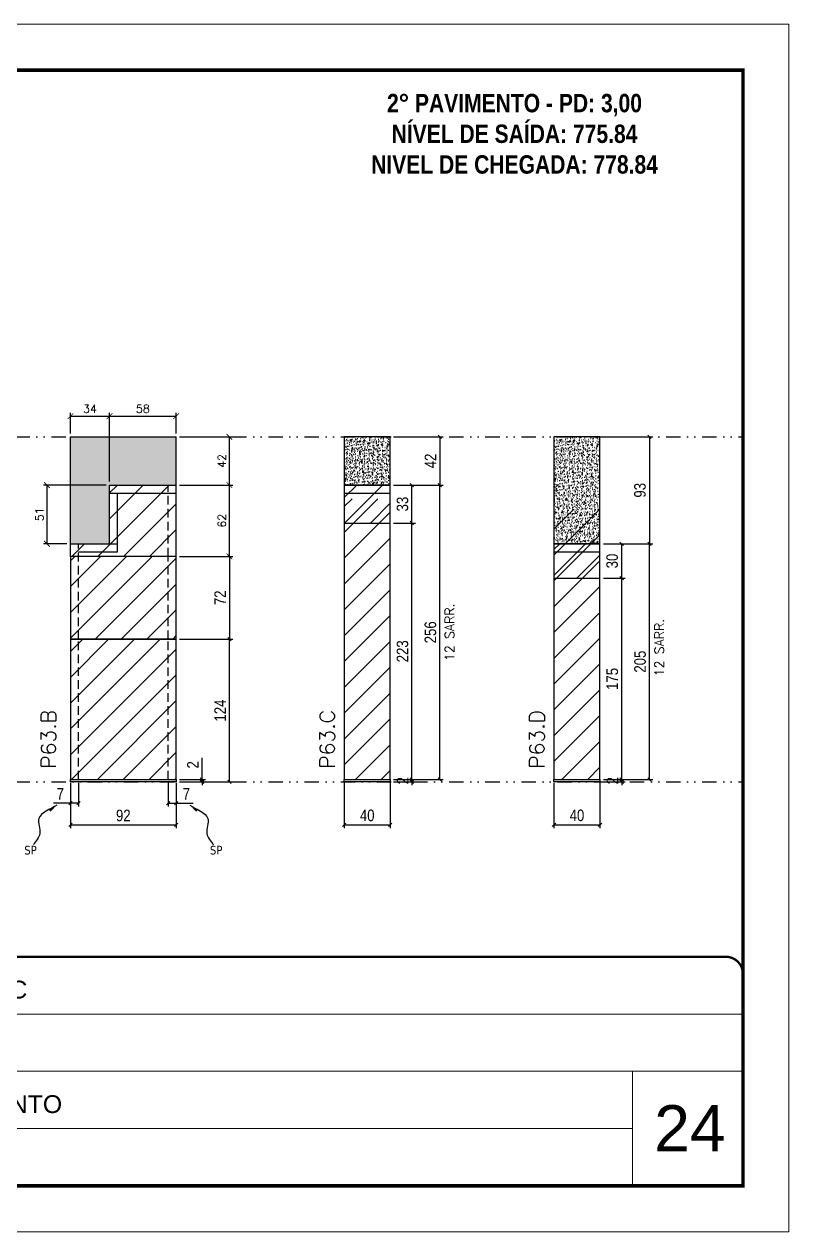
# Model space of a CAD drawing. Extents: x 2949 to 9203, y -16089 to 12527.
# Drawn here: x 8537 to 9203, y 5734 to 6784 of the extents above; entities that cross this region are included whole.
import ezdxf

# ---------------------------------------------------------------- set-up
doc = ezdxf.new("R2010")
doc.units = 0
for name, pattern in [('CONTINUO', [0]), ('DASHED', [0.75, 0.5, -0.25]), ('DIVIDE2', [0.625, 0.25, -0.125, 0, -0.125, 0, -0.125]), ('HIDDEN', [0.375, 0.25, -0.125])]:
    doc.linetypes.add(name, pattern=pattern)
for name, color, linetype, lineweight in [('CARIMBO', 255, 'Continuous', 9), ('Folhas', 255, 'Continuous', 9), ('Hachura', 251, 'Continuous', 9), ('SARRAFO DE PRESSAO', 251, 'DASHED', 9), ('Texto Seção', 7, 'Continuous', 15)]:
    doc.layers.add(name, color=color, linetype=linetype, lineweight=lineweight)
for name, color, linetype in [('COTA', 241, 'Continuous'), ('NOMENCLATURA', 7, 'Continuous'), ('Nível', 160, 'Continuous'), ('Painéis', 200, 'Continuous'), ('SARR_2.2x7', 40, 'Continuous'), ('Sarrafo de Pressão', 42, 'HIDDEN'), ('texto', 7, 'Continuous')]:
    doc.layers.add(name, color=color, linetype=linetype)
doc.styles.add('ARIAL', font='arial.ttf')
doc.styles.add('COTA TECNICA', font='techl___.ttf', dxfattribs={"height": 10})
doc.styles.add('COTA TECNICA-50', font='techl___.ttf', dxfattribs={"height": 10})
doc.styles.add('REGUA-120', font='ROMANS.shx', dxfattribs={"height": 15})
doc.styles.add('ROMANC', font='techb___.ttf', dxfattribs={"height": 2.5})
doc.styles.add('ROMANS', font='romans.shx')
doc.styles.get("Standard").update_dxf_attribs({"font": 'arial.ttf'})
doc.dimstyles.new('COTA PAINEL-50', dxfattribs={"dimtxt": 10, "dimasz": 3, "dimexe": 3, "dimexo": 3, "dimgap": 3, "dimtad": 1, "dimdec": 1, "dimzin": 12, "dimdsep": 46, "dimtxsty": 'COTA TECNICA-50', "dimblk1": 'OBLIQUE', "dimblk2": 'OBLIQUE', "dimsah": 1, "dimcen": 0.9, "dimclrd": 4, "dimclre": 4, "dimclrt": 240, "dimadec": 1, "dimazin": 3, "dimtfac": 1, "dimtdec": 1, "dimtmove": 0, "dimatfit": 3, "dimfxl": 1, "dimtolj": 1, "dimtzin": 12, "dimarcsym": 0})
doc.dimstyles.new('Cota Paínel', dxfattribs={"dimtxt": 7, "dimasz": 5, "dimexe": 3, "dimexo": 3, "dimgap": 3, "dimtad": 1, "dimdec": 1, "dimzin": 12, "dimdsep": 46, "dimtxsty": 'ROMANS', "dimblk": 'ARCHTICK', "dimcen": 0, "dimclrd": 4, "dimclre": 4, "dimclrt": 1, "dimadec": 1, "dimazin": 3, "dimtfac": 1, "dimtdec": 1, "dimtmove": 0, "dimatfit": 3, "dimldrblk": 'OBLIQUE', "dimfxl": 1, "dimtolj": 1, "dimtzin": 12, "dimarcsym": 0})
doc.dimstyles.new('PAINEL', dxfattribs={"dimtxt": 10, "dimasz": 3, "dimexe": 3, "dimexo": 3, "dimgap": 3, "dimtad": 1, "dimdec": 1, "dimzin": 12, "dimdsep": 46, "dimtxsty": 'COTA TECNICA', "dimblk1": 'OBLIQUE', "dimblk2": 'OBLIQUE', "dimsah": 1, "dimcen": 0.9, "dimclrd": 4, "dimclre": 4, "dimclrt": 240, "dimadec": 1, "dimazin": 3, "dimtfac": 1, "dimtdec": 1, "dimtmove": 0, "dimatfit": 3, "dimfxl": 1, "dimtolj": 1, "dimtzin": 12, "dimarcsym": 0})
doc.dimstyles.get("Standard").update_dxf_attribs({"dimtxt": 0.18, "dimasz": 0.18, "dimexe": 0.18, "dimexo": 0.0625, "dimgap": 0.09, "dimtad": 0, "dimtih": 1, "dimtoh": 1, "dimdec": 4, "dimzin": 0, "dimdsep": 46, "dimtxsty": 'Standard', "dimcen": 0.09, "dimadec": 0, "dimazin": 0, "dimtfac": 1, "dimtdec": 4, "dimtofl": 0, "dimtmove": 0, "dimatfit": 3, "dimfxl": 1, "dimtolj": 1, "dimtzin": 0, "dimarcsym": 0})
pattern_1 = [(45, (-126071.967, -22713.47), (-11.2253202, 11.2253202), [])]

# ---------------------------------------------------------------- blocks, each defined once
blk = doc.blocks.new('9999999999')
at = {"color": 30, "linetype": 'CONTINUO'}
for p, q in [((98564.6, 34379.6), (99584, 34379.6)), ((98564.6, 34329.8), (99488, 34329.8)), ((99584, 34329.8), (99488, 34329.8)), ((99488, 34329.8), (99488, 34230.2)), ((98564.6, 34280), (99488, 34280))]:
    blk.add_line(p, q, dxfattribs=at)
at = {"color": 30, "linetype": 'CONTINUO', "const_width": 2}
blk.add_lwpolyline([(99584, 34230.2), (99584, 34414.4, 0.414214), (99569, 34429.4), (98229, 34429.4, 0.414214), (98214, 34414.4), (98214, 34245.2, 0.414214), (98229, 34230.2), (99584, 34230.2)], format="xyb", dxfattribs=at)
at = {"layer": 'Folhas'}
blk.add_lwpolyline([(98139, 34190.2), (99624, 34190.2), (99624, 35240.2), (98139, 35240.2)], close=True, dxfattribs=at)
at = {"layer": 'Folhas', "color": 30, "const_width": 3}
blk.add_lwpolyline([(98214, 34230.2), (99584, 34230.2), (99584, 35200.2), (98214, 35200.2)], close=True, dxfattribs=at)
at = {"color": 7, "linetype": 'Continuous', "ltscale": 5, "style": 'ARIAL'}
for s, height, p in [('ROCONTEC', 15.48, (98837.7, 34393.1)), ('2° PAVIMENTO', 15.483, (98837.7, 34293.5))]:
    blk.add_text(s, height=height, dxfattribs=at).set_placement(p)
blk = doc.blocks.new('_Oblique')
at = {"color": 0, "linetype": 'ByBlock', "lineweight": -2}
blk.add_line((-0.5, -0.5), (0.5, 0.5), dxfattribs=at)
blk = doc.blocks.new('*D757')
at = {"layer": 'COTA', "color": 4, "lineweight": -2, "transparency": 16777216}
for p, q in [((8577.5, 6124.1), (8577.5, 6084.7)), ((8669.5, 6124.1), (8669.5, 6084.7)), ((8577.5, 6087.7), (8669.5, 6087.7))]:
    blk.add_line(p, q, dxfattribs=at)
at = {"layer": 'Defpoints', "color": 0, "transparency": 16777216}
for p in [(8577.5, 6127.1), (8669.5, 6127.1), (8669.5, 6087.7)]:
    blk.add_point(p, dxfattribs=at)
at = {"layer": 'COTA', "color": 4, "lineweight": -2, "transparency": 16777216, "xscale": 3, "yscale": 3, "zscale": 3, "rotation": 180}
blk.add_blockref('_Oblique', (8577.5, 6087.7), dxfattribs=at)
at = {"layer": 'COTA', "color": 4, "lineweight": -2, "transparency": 16777216, "xscale": 3, "yscale": 3, "zscale": 3}
blk.add_blockref('_Oblique', (8669.5, 6087.7), dxfattribs=at)
at = {"layer": 'COTA', "color": 240, "transparency": 16777216, "insert": (8623.5, 6095.8), "char_height": 10, "attachment_point": 5, "style": 'COTA TECNICA'}
blk.add_mtext('\\A1;92', dxfattribs=at)
blk = doc.blocks.new('*D758')
at = {"layer": 'COTA', "color": 4, "lineweight": -2, "transparency": 16777216}
for p, q in [((8577.5, 6122.1), (8577.5, 6103.6)), ((8584.5, 6124.1), (8584.5, 6103.6)), ((8577.5, 6106.6), (8562.8, 6106.6)), ((8584.5, 6106.6), (8577.5, 6106.6))]:
    blk.add_line(p, q, dxfattribs=at)
at = {"layer": 'Defpoints', "color": 0, "transparency": 16777216}
for p in [(8577.5, 6125.1), (8584.5, 6127.1), (8577.5, 6106.6)]:
    blk.add_point(p, dxfattribs=at)
at = {"layer": 'COTA', "color": 4, "lineweight": -2, "transparency": 16777216, "xscale": 3, "yscale": 3, "zscale": 3, "rotation": 180}
blk.add_blockref('_Oblique', (8577.5, 6106.6), dxfattribs=at)
at = {"layer": 'COTA', "color": 4, "lineweight": -2, "transparency": 16777216, "xscale": 3, "yscale": 3, "zscale": 3}
blk.add_blockref('_Oblique', (8584.5, 6106.6), dxfattribs=at)
at = {"layer": 'COTA', "color": 240, "transparency": 16777216, "insert": (8568.7, 6114.7), "char_height": 10, "attachment_point": 5, "style": 'COTA TECNICA-50'}
blk.add_mtext('\\A1;7', dxfattribs=at)
blk = doc.blocks.new('*D759')
at = {"layer": 'COTA', "color": 4, "lineweight": -2, "transparency": 16777216}
for p, q in [((8662.5, 6124.1), (8662.5, 6103.6)), ((8669.5, 6122.1), (8669.5, 6103.6)), ((8662.5, 6106.6), (8669.5, 6106.6)), ((8669.5, 6106.6), (8684.3, 6106.6))]:
    blk.add_line(p, q, dxfattribs=at)
at = {"layer": 'Defpoints', "color": 0, "transparency": 16777216}
for p in [(8662.5, 6127.1), (8669.5, 6125.1), (8669.5, 6106.6)]:
    blk.add_point(p, dxfattribs=at)
at = {"layer": 'COTA', "color": 4, "lineweight": -2, "transparency": 16777216, "xscale": 3, "yscale": 3, "zscale": 3, "rotation": 180}
blk.add_blockref('_Oblique', (8662.5, 6106.6), dxfattribs=at)
at = {"layer": 'COTA', "color": 4, "lineweight": -2, "transparency": 16777216, "xscale": 3, "yscale": 3, "zscale": 3}
blk.add_blockref('_Oblique', (8669.5, 6106.6), dxfattribs=at)
at = {"layer": 'COTA', "color": 240, "transparency": 16777216, "insert": (8678.4, 6114.7), "char_height": 10, "attachment_point": 5, "style": 'COTA TECNICA-50'}
blk.add_mtext('\\A1;7', dxfattribs=at)
blk = doc.blocks.new('*D760')
at = {"layer": 'COTA', "color": 4, "lineweight": -2, "transparency": 16777216}
for p, q in [((8672.5, 6249.1), (8718.8, 6249.1)), ((8715.8, 6125.1), (8715.8, 6249.1)), ((8672.5, 6125.1), (8718.8, 6125.1))]:
    blk.add_line(p, q, dxfattribs=at)
at = {"layer": 'Defpoints', "color": 0, "transparency": 16777216}
for p in [(8669.5, 6249.1), (8715.8, 6249.1), (8669.5, 6125.1)]:
    blk.add_point(p, dxfattribs=at)
at = {"layer": 'COTA', "color": 4, "lineweight": -2, "transparency": 16777216, "xscale": 3, "yscale": 3, "zscale": 3}
for p, rotation in [((8715.8, 6249.1), 90), ((8715.8, 6125.1), 270)]:
    blk.add_blockref('_Oblique', p, dxfattribs=dict(at, rotation=rotation))
at = {"layer": 'COTA', "color": 240, "transparency": 16777216, "insert": (8707.7, 6187.1), "char_height": 10, "attachment_point": 5, "rotation": 90, "style": 'COTA TECNICA-50'}
blk.add_mtext('\\A1;124', dxfattribs=at)
blk = doc.blocks.new('*D761')
at = {"layer": 'COTA', "color": 4, "lineweight": -2, "transparency": 16777216}
for p, q in [((8692, 6127.1), (8692, 6145.9)), ((8672.5, 6127.1), (8695, 6127.1)), ((8672.5, 6125.1), (8695, 6125.1)), ((8692, 6125.1), (8692, 6127.1)), ((8692, 6125.1), (8692, 6122.1))]:
    blk.add_line(p, q, dxfattribs=at)
at = {"layer": 'Defpoints', "color": 0, "transparency": 16777216}
for p in [(8669.5, 6127.1), (8669.5, 6125.1), (8692, 6125.1)]:
    blk.add_point(p, dxfattribs=at)
at = {"layer": 'COTA', "color": 4, "lineweight": -2, "transparency": 16777216, "xscale": 3, "yscale": 3, "zscale": 3}
for p, rotation in [((8692, 6127.1), 270), ((8692, 6125.1), 90)]:
    blk.add_blockref('_Oblique', p, dxfattribs=dict(at, rotation=rotation))
at = {"layer": 'COTA', "color": 240, "transparency": 16777216, "insert": (8684, 6139.9), "char_height": 10, "attachment_point": 5, "rotation": 90, "style": 'COTA TECNICA-50'}
blk.add_mtext('\\A1;2', dxfattribs=at)
blk = doc.blocks.new('*D762')
at = {"layer": 'COTA', "color": 4, "linetype": 'ByBlock', "lineweight": -2, "transparency": 16777216}
for p, q in [((8672.5, 6321.1), (8718.8, 6321.1)), ((8715.8, 6321.1), (8715.8, 6249.1)), ((8672.5, 6249.1), (8718.8, 6249.1))]:
    blk.add_line(p, q, dxfattribs=at)
at = {"layer": 'Defpoints', "color": 0, "linetype": 'ByBlock', "transparency": 16777216}
for p in [(8669.5, 6321.1), (8669.5, 6249.1), (8715.8, 6249.1)]:
    blk.add_point(p, dxfattribs=at)
at = {"layer": 'COTA', "color": 4, "linetype": 'ByBlock', "lineweight": -2, "transparency": 16777216, "xscale": 3, "yscale": 3, "zscale": 3}
for p, rotation in [((8715.8, 6321.1), 90), ((8715.8, 6249.1), 270)]:
    blk.add_blockref('_Oblique', p, dxfattribs=dict(at, rotation=rotation))
at = {"layer": 'COTA', "color": 240, "linetype": 'ByBlock', "transparency": 16777216, "insert": (8707.7, 6285.1), "char_height": 10, "attachment_point": 5, "rotation": 90, "style": 'COTA TECNICA'}
blk.add_mtext('\\A1;72', dxfattribs=at)
blk = doc.blocks.new('*D763')
at = {"layer": 'COTA', "color": 4, "lineweight": -2, "transparency": 16777216}
for p, q in [((8815.7, 6124.1), (8815.7, 6084.8)), ((8855.7, 6124.1), (8855.7, 6084.8)), ((8815.7, 6087.8), (8855.7, 6087.8))]:
    blk.add_line(p, q, dxfattribs=at)
at = {"layer": 'Defpoints', "color": 0, "transparency": 16777216}
for p in [(8815.7, 6127.1), (8855.7, 6127.1), (8855.7, 6087.8)]:
    blk.add_point(p, dxfattribs=at)
at = {"layer": 'COTA', "color": 4, "lineweight": -2, "transparency": 16777216, "xscale": 3, "yscale": 3, "zscale": 3, "rotation": 180}
blk.add_blockref('_Oblique', (8815.7, 6087.8), dxfattribs=at)
at = {"layer": 'COTA', "color": 4, "lineweight": -2, "transparency": 16777216, "xscale": 3, "yscale": 3, "zscale": 3}
blk.add_blockref('_Oblique', (8855.7, 6087.8), dxfattribs=at)
at = {"layer": 'COTA', "color": 240, "transparency": 16777216, "insert": (8835.7, 6095.9), "char_height": 10, "attachment_point": 5, "style": 'COTA TECNICA'}
blk.add_mtext('\\A1;40', dxfattribs=at)
blk = doc.blocks.new('*D764')
at = {"layer": 'COTA', "color": 4, "lineweight": -2, "transparency": 16777216}
for p, q in [((8858.7, 6127.1), (8877.6, 6127.1)), ((8858.7, 6125.1), (8877.6, 6125.1)), ((8874.6, 6127.1), (8874.6, 6130.1)), ((8874.6, 6125.1), (8874.6, 6127.1)), ((8874.6, 6125.1), (8874.6, 6122.1))]:
    blk.add_line(p, q, dxfattribs=at)
at = {"layer": 'Defpoints', "color": 0, "transparency": 16777216}
for p in [(8855.7, 6127.1), (8855.7, 6125.1), (8874.6, 6127.1)]:
    blk.add_point(p, dxfattribs=at)
at = {"layer": 'COTA', "color": 4, "lineweight": -2, "transparency": 16777216, "xscale": 3, "yscale": 3, "zscale": 3}
for p, rotation in [((8874.6, 6127.1), 270), ((8874.6, 6125.1), 90)]:
    blk.add_blockref('_Oblique', p, dxfattribs=dict(at, rotation=rotation))
at = {"layer": 'COTA', "color": 240, "transparency": 16777216, "insert": (8866.6, 6126.1), "char_height": 10, "attachment_point": 5, "rotation": 90, "style": 'COTA TECNICA-50'}
blk.add_mtext('\\A1;2', dxfattribs=at)
blk = doc.blocks.new('*D772')
at = {"layer": 'COTA', "color": 4, "linetype": 'ByBlock', "lineweight": -2, "transparency": 16777216}
for p, q in [((8858.7, 6425.1), (8901.8, 6425.1)), ((8898.8, 6425.1), (8898.8, 6383.1)), ((8858.7, 6383.1), (8901.8, 6383.1))]:
    blk.add_line(p, q, dxfattribs=at)
at = {"layer": 'Defpoints', "color": 0, "linetype": 'ByBlock', "transparency": 16777216}
for p in [(8855.7, 6425.1), (8855.7, 6383.1), (8898.8, 6383.1)]:
    blk.add_point(p, dxfattribs=at)
at = {"layer": 'COTA', "color": 4, "linetype": 'ByBlock', "lineweight": -2, "transparency": 16777216, "xscale": 3, "yscale": 3, "zscale": 3}
for p, rotation in [((8898.8, 6425.1), 90), ((8898.8, 6383.1), 270)]:
    blk.add_blockref('_Oblique', p, dxfattribs=dict(at, rotation=rotation))
at = {"layer": 'COTA', "color": 240, "linetype": 'ByBlock', "transparency": 16777216, "insert": (8890.7, 6404.1), "char_height": 10, "attachment_point": 5, "rotation": 90, "style": 'COTA TECNICA'}
blk.add_mtext('\\A1;42', dxfattribs=at)
blk = doc.blocks.new('*D773')
at = {"layer": 'COTA', "color": 4, "linetype": 'ByBlock', "lineweight": -2, "transparency": 16777216}
for p, q in [((8858.7, 6383.1), (8901.8, 6383.1)), ((8898.8, 6127.1), (8898.8, 6383.1)), ((8858.7, 6127.1), (8901.8, 6127.1))]:
    blk.add_line(p, q, dxfattribs=at)
at = {"layer": 'Defpoints', "color": 0, "linetype": 'ByBlock', "transparency": 16777216}
for p in [(8855.7, 6383.1), (8898.8, 6383.1), (8855.7, 6127.1)]:
    blk.add_point(p, dxfattribs=at)
at = {"layer": 'COTA', "color": 4, "linetype": 'ByBlock', "lineweight": -2, "transparency": 16777216, "xscale": 3, "yscale": 3, "zscale": 3}
for p, rotation in [((8898.8, 6383.1), 90), ((8898.8, 6127.1), 270)]:
    blk.add_blockref('_Oblique', p, dxfattribs=dict(at, rotation=rotation))
at = {"layer": 'COTA', "color": 240, "linetype": 'ByBlock', "transparency": 16777216, "insert": (8890.7, 6255.1), "char_height": 10, "attachment_point": 5, "rotation": 90, "style": 'COTA TECNICA'}
blk.add_mtext('\\A1;256', dxfattribs=at)
blk = doc.blocks.new('*D774')
at = {"layer": 'COTA', "color": 4, "linetype": 'ByBlock', "lineweight": -2, "transparency": 16777216}
for p, q in [((8858.7, 6350.1), (8877.6, 6350.1)), ((8874.6, 6127.1), (8874.6, 6350.1)), ((8858.7, 6127.1), (8877.6, 6127.1))]:
    blk.add_line(p, q, dxfattribs=at)
at = {"layer": 'Defpoints', "color": 0, "linetype": 'ByBlock', "transparency": 16777216}
for p in [(8855.7, 6350.1), (8874.6, 6350.1), (8855.7, 6127.1)]:
    blk.add_point(p, dxfattribs=at)
at = {"layer": 'COTA', "color": 4, "linetype": 'ByBlock', "lineweight": -2, "transparency": 16777216, "xscale": 3, "yscale": 3, "zscale": 3}
for p, rotation in [((8874.6, 6350.1), 90), ((8874.6, 6127.1), 270)]:
    blk.add_blockref('_Oblique', p, dxfattribs=dict(at, rotation=rotation))
at = {"layer": 'COTA', "color": 240, "linetype": 'ByBlock', "transparency": 16777216, "insert": (8866.4, 6238.6), "char_height": 10, "attachment_point": 5, "rotation": 90, "style": 'COTA TECNICA'}
blk.add_mtext('\\A1;223', dxfattribs=at)
blk = doc.blocks.new('*D775')
at = {"layer": 'COTA', "color": 4, "linetype": 'ByBlock', "lineweight": -2, "transparency": 16777216}
for p, q in [((8858.7, 6383.1), (8877.6, 6383.1)), ((8874.6, 6350.1), (8874.6, 6383.1)), ((8858.7, 6350.1), (8877.6, 6350.1))]:
    blk.add_line(p, q, dxfattribs=at)
at = {"layer": 'Defpoints', "color": 0, "linetype": 'ByBlock', "transparency": 16777216}
for p in [(8855.7, 6383.1), (8874.6, 6383.1), (8855.7, 6350.1)]:
    blk.add_point(p, dxfattribs=at)
at = {"layer": 'COTA', "color": 4, "linetype": 'ByBlock', "lineweight": -2, "transparency": 16777216, "xscale": 3, "yscale": 3, "zscale": 3}
for p, rotation in [((8874.6, 6383.1), 90), ((8874.6, 6350.1), 270)]:
    blk.add_blockref('_Oblique', p, dxfattribs=dict(at, rotation=rotation))
at = {"layer": 'COTA', "color": 240, "linetype": 'ByBlock', "transparency": 16777216, "insert": (8866.4, 6366.6), "char_height": 10, "attachment_point": 5, "rotation": 90, "style": 'COTA TECNICA'}
blk.add_mtext('\\A1;33', dxfattribs=at)
blk = doc.blocks.new('*D765')
at = {"layer": 'COTA', "color": 4, "lineweight": -2, "transparency": 16777216}
for p, q in [((8998.2, 6124.1), (8998.2, 6084.8)), ((9038.2, 6124.1), (9038.2, 6084.8)), ((8998.2, 6087.8), (9038.2, 6087.8))]:
    blk.add_line(p, q, dxfattribs=at)
at = {"layer": 'Defpoints', "color": 0, "transparency": 16777216}
for p in [(8998.2, 6127.1), (9038.2, 6127.1), (9038.2, 6087.8)]:
    blk.add_point(p, dxfattribs=at)
at = {"layer": 'COTA', "color": 4, "lineweight": -2, "transparency": 16777216, "xscale": 3, "yscale": 3, "zscale": 3, "rotation": 180}
blk.add_blockref('_Oblique', (8998.2, 6087.8), dxfattribs=at)
at = {"layer": 'COTA', "color": 4, "lineweight": -2, "transparency": 16777216, "xscale": 3, "yscale": 3, "zscale": 3}
blk.add_blockref('_Oblique', (9038.2, 6087.8), dxfattribs=at)
at = {"layer": 'COTA', "color": 240, "transparency": 16777216, "insert": (9018.2, 6095.9), "char_height": 10, "attachment_point": 5, "style": 'COTA TECNICA'}
blk.add_mtext('\\A1;40', dxfattribs=at)
blk = doc.blocks.new('*D766')
at = {"layer": 'COTA', "color": 4, "lineweight": -2, "transparency": 16777216}
for p, q in [((9041.2, 6127.1), (9060.1, 6127.1)), ((9041.2, 6125.1), (9060.1, 6125.1)), ((9057.1, 6127.1), (9057.1, 6130.1)), ((9057.1, 6125.1), (9057.1, 6127.1)), ((9057.1, 6125.1), (9057.1, 6122.1))]:
    blk.add_line(p, q, dxfattribs=at)
at = {"layer": 'Defpoints', "color": 0, "transparency": 16777216}
for p in [(9038.2, 6127.1), (9038.2, 6125.1), (9057.1, 6127.1)]:
    blk.add_point(p, dxfattribs=at)
at = {"layer": 'COTA', "color": 4, "lineweight": -2, "transparency": 16777216, "xscale": 3, "yscale": 3, "zscale": 3}
for p, rotation in [((9057.1, 6127.1), 270), ((9057.1, 6125.1), 90)]:
    blk.add_blockref('_Oblique', p, dxfattribs=dict(at, rotation=rotation))
at = {"layer": 'COTA', "color": 240, "transparency": 16777216, "insert": (9049.1, 6126.1), "char_height": 10, "attachment_point": 5, "rotation": 90, "style": 'COTA TECNICA-50'}
blk.add_mtext('\\A1;2', dxfattribs=at)
blk = doc.blocks.new('*D776')
at = {"layer": 'COTA', "color": 4, "linetype": 'ByBlock', "lineweight": -2, "transparency": 16777216}
for p, q in [((9041.2, 6425.1), (9084.2, 6425.1)), ((9081.2, 6425.1), (9081.2, 6332.1)), ((9041.2, 6332.1), (9084.2, 6332.1))]:
    blk.add_line(p, q, dxfattribs=at)
at = {"layer": 'Defpoints', "color": 0, "linetype": 'ByBlock', "transparency": 16777216}
for p in [(9038.2, 6425.1), (9038.2, 6332.1), (9081.2, 6332.1)]:
    blk.add_point(p, dxfattribs=at)
at = {"layer": 'COTA', "color": 4, "linetype": 'ByBlock', "lineweight": -2, "transparency": 16777216, "xscale": 3, "yscale": 3, "zscale": 3}
for p, rotation in [((9081.2, 6425.1), 90), ((9081.2, 6332.1), 270)]:
    blk.add_blockref('_Oblique', p, dxfattribs=dict(at, rotation=rotation))
at = {"layer": 'COTA', "color": 240, "linetype": 'ByBlock', "transparency": 16777216, "insert": (9073, 6378.6), "char_height": 10, "attachment_point": 5, "rotation": 90, "style": 'COTA TECNICA'}
blk.add_mtext('\\A1;93', dxfattribs=at)
blk = doc.blocks.new('*D777')
at = {"layer": 'COTA', "color": 4, "linetype": 'ByBlock', "lineweight": -2, "transparency": 16777216}
for p, q in [((9041.2, 6332.1), (9084.2, 6332.1)), ((9081.2, 6127.1), (9081.2, 6332.1)), ((9041.2, 6127.1), (9084.2, 6127.1))]:
    blk.add_line(p, q, dxfattribs=at)
at = {"layer": 'Defpoints', "color": 0, "linetype": 'ByBlock', "transparency": 16777216}
for p in [(9038.2, 6332.1), (9081.2, 6332.1), (9038.2, 6127.1)]:
    blk.add_point(p, dxfattribs=at)
at = {"layer": 'COTA', "color": 4, "linetype": 'ByBlock', "lineweight": -2, "transparency": 16777216, "xscale": 3, "yscale": 3, "zscale": 3}
for p, rotation in [((9081.2, 6332.1), 90), ((9081.2, 6127.1), 270)]:
    blk.add_blockref('_Oblique', p, dxfattribs=dict(at, rotation=rotation))
at = {"layer": 'COTA', "color": 240, "linetype": 'ByBlock', "transparency": 16777216, "insert": (9073.1, 6229.6), "char_height": 10, "attachment_point": 5, "rotation": 90, "style": 'COTA TECNICA'}
blk.add_mtext('\\A1;205', dxfattribs=at)
blk = doc.blocks.new('*D778')
at = {"layer": 'COTA', "color": 4, "linetype": 'ByBlock', "lineweight": -2, "transparency": 16777216}
for p, q in [((9041.2, 6302.1), (9060.1, 6302.1)), ((9057.1, 6127.1), (9057.1, 6302.1)), ((9041.2, 6127.1), (9060.1, 6127.1))]:
    blk.add_line(p, q, dxfattribs=at)
at = {"layer": 'Defpoints', "color": 0, "linetype": 'ByBlock', "transparency": 16777216}
for p in [(9038.2, 6302.1), (9057.1, 6302.1), (9038.2, 6127.1)]:
    blk.add_point(p, dxfattribs=at)
at = {"layer": 'COTA', "color": 4, "linetype": 'ByBlock', "lineweight": -2, "transparency": 16777216, "xscale": 3, "yscale": 3, "zscale": 3}
for p, rotation in [((9057.1, 6302.1), 90), ((9057.1, 6127.1), 270)]:
    blk.add_blockref('_Oblique', p, dxfattribs=dict(at, rotation=rotation))
at = {"layer": 'COTA', "color": 240, "linetype": 'ByBlock', "transparency": 16777216, "insert": (9048.9, 6214.6), "char_height": 10, "attachment_point": 5, "rotation": 90, "style": 'COTA TECNICA'}
blk.add_mtext('\\A1;175', dxfattribs=at)
blk = doc.blocks.new('*D779')
at = {"layer": 'COTA', "color": 4, "linetype": 'ByBlock', "lineweight": -2, "transparency": 16777216}
for p, q in [((9041.2, 6332.1), (9060.1, 6332.1)), ((9057.1, 6302.1), (9057.1, 6332.1)), ((9041.2, 6302.1), (9060.1, 6302.1))]:
    blk.add_line(p, q, dxfattribs=at)
at = {"layer": 'Defpoints', "color": 0, "linetype": 'ByBlock', "transparency": 16777216}
for p in [(9038.2, 6332.1), (9057.1, 6332.1), (9038.2, 6302.1)]:
    blk.add_point(p, dxfattribs=at)
at = {"layer": 'COTA', "color": 4, "linetype": 'ByBlock', "lineweight": -2, "transparency": 16777216, "xscale": 3, "yscale": 3, "zscale": 3}
for p, rotation in [((9057.1, 6332.1), 90), ((9057.1, 6302.1), 270)]:
    blk.add_blockref('_Oblique', p, dxfattribs=dict(at, rotation=rotation))
at = {"layer": 'COTA', "color": 240, "linetype": 'ByBlock', "transparency": 16777216, "insert": (9048.8, 6317.1), "char_height": 10, "attachment_point": 5, "rotation": 90, "style": 'COTA TECNICA'}
blk.add_mtext('\\A1;30', dxfattribs=at)
blk = doc.blocks.new('_ArchTick')
at = {"color": 0, "linetype": 'ByBlock', "const_width": 0.15}
blk.add_lwpolyline([(-0.5, -0.5), (0.5, 0.5)], dxfattribs=at)
blk = doc.blocks.new('*D767')
at = {"layer": 'COTA', "color": 4, "lineweight": -2, "transparency": 16777216}
for p, q in [((8672.5, 6383.1), (8718.8, 6383.1)), ((8715.8, 6321.1), (8715.8, 6383.1)), ((8672.5, 6321.1), (8718.8, 6321.1))]:
    blk.add_line(p, q, dxfattribs=at)
at = {"layer": 'Defpoints', "color": 0, "transparency": 16777216}
for p in [(8669.5, 6383.1), (8715.8, 6383.1), (8669.5, 6321.1)]:
    blk.add_point(p, dxfattribs=at)
at = {"layer": 'COTA', "color": 4, "lineweight": -2, "transparency": 16777216, "xscale": 5, "yscale": 5, "zscale": 5}
for p, rotation in [((8715.8, 6383.1), 90), ((8715.8, 6321.1), 270)]:
    blk.add_blockref('_ArchTick', p, dxfattribs=dict(at, rotation=rotation))
at = {"layer": 'COTA', "color": 1, "transparency": 16777216, "insert": (8709.3, 6352.1), "char_height": 7, "attachment_point": 5, "rotation": 90, "style": 'ROMANS'}
blk.add_mtext('\\A1;62', dxfattribs=at)
blk = doc.blocks.new('*D768')
at = {"layer": 'COTA', "color": 4, "lineweight": -2, "transparency": 16777216}
for p, q in [((8577.5, 6428.1), (8577.5, 6446)), ((8577.5, 6443), (8611.5, 6443)), ((8611.5, 6386.1), (8611.5, 6446))]:
    blk.add_line(p, q, dxfattribs=at)
at = {"layer": 'Defpoints', "color": 0, "transparency": 16777216}
for p in [(8611.5, 6443), (8577.5, 6425.1), (8611.5, 6383.1)]:
    blk.add_point(p, dxfattribs=at)
at = {"layer": 'COTA', "color": 4, "lineweight": -2, "transparency": 16777216, "xscale": 5, "yscale": 5, "zscale": 5, "rotation": 180}
blk.add_blockref('_ArchTick', (8577.5, 6443), dxfattribs=at)
at = {"layer": 'COTA', "color": 4, "lineweight": -2, "transparency": 16777216, "xscale": 5, "yscale": 5, "zscale": 5}
blk.add_blockref('_ArchTick', (8611.5, 6443), dxfattribs=at)
at = {"layer": 'COTA', "color": 1, "transparency": 16777216, "insert": (8594.5, 6449.5), "char_height": 7, "attachment_point": 5, "style": 'ROMANS'}
blk.add_mtext('\\A1;34', dxfattribs=at)
blk = doc.blocks.new('*D769')
at = {"layer": 'COTA', "color": 4, "lineweight": -2, "transparency": 16777216}
for p, q in [((8611.5, 6386.1), (8611.5, 6446)), ((8611.5, 6443), (8669.5, 6443)), ((8669.5, 6428.1), (8669.5, 6446))]:
    blk.add_line(p, q, dxfattribs=at)
at = {"layer": 'Defpoints', "color": 0, "transparency": 16777216}
for p in [(8669.5, 6443), (8669.5, 6425.1), (8611.5, 6383.1)]:
    blk.add_point(p, dxfattribs=at)
at = {"layer": 'COTA', "color": 4, "lineweight": -2, "transparency": 16777216, "xscale": 5, "yscale": 5, "zscale": 5, "rotation": 180}
blk.add_blockref('_ArchTick', (8611.5, 6443), dxfattribs=at)
at = {"layer": 'COTA', "color": 4, "lineweight": -2, "transparency": 16777216, "xscale": 5, "yscale": 5, "zscale": 5}
blk.add_blockref('_ArchTick', (8669.5, 6443), dxfattribs=at)
at = {"layer": 'COTA', "color": 1, "transparency": 16777216, "insert": (8640.5, 6449.5), "char_height": 7, "attachment_point": 5, "style": 'ROMANS'}
blk.add_mtext('\\A1;58', dxfattribs=at)
blk = doc.blocks.new('*D780')
at = {"layer": 'COTA', "color": 4, "lineweight": -2, "transparency": 16777216}
for p, q in [((8672.5, 6425.1), (8718.8, 6425.1)), ((8715.8, 6383.1), (8715.8, 6425.1)), ((8672.5, 6383.1), (8718.8, 6383.1))]:
    blk.add_line(p, q, dxfattribs=at)
at = {"layer": 'Defpoints', "color": 0, "transparency": 16777216}
for p in [(8669.5, 6425.1), (8715.8, 6425.1), (8669.5, 6383.1)]:
    blk.add_point(p, dxfattribs=at)
at = {"layer": 'COTA', "color": 4, "lineweight": -2, "transparency": 16777216, "xscale": 5, "yscale": 5, "zscale": 5}
for p, rotation in [((8715.8, 6425.1), 90), ((8715.8, 6383.1), 270)]:
    blk.add_blockref('_ArchTick', p, dxfattribs=dict(at, rotation=rotation))
at = {"layer": 'COTA', "color": 1, "transparency": 16777216, "insert": (8709.3, 6404.1), "char_height": 7, "attachment_point": 5, "rotation": 90, "style": 'ROMANS'}
blk.add_mtext('\\A1;42', dxfattribs=at)
blk = doc.blocks.new('*D787')
at = {"layer": 'COTA', "color": 4, "lineweight": -2, "transparency": 16777216}
for p, q in [((8608.5, 6383.1), (8554.1, 6383.1)), ((8557.1, 6383.1), (8557.1, 6332.1)), ((8574.5, 6332.1), (8554.1, 6332.1))]:
    blk.add_line(p, q, dxfattribs=at)
at = {"layer": 'Defpoints', "color": 0, "transparency": 16777216}
for p in [(8611.5, 6383.1), (8557.1, 6332.1), (8577.5, 6332.1)]:
    blk.add_point(p, dxfattribs=at)
at = {"layer": 'COTA', "color": 4, "lineweight": -2, "transparency": 16777216, "xscale": 5, "yscale": 5, "zscale": 5}
for p, rotation in [((8557.1, 6383.1), 90), ((8557.1, 6332.1), 270)]:
    blk.add_blockref('_ArchTick', p, dxfattribs=dict(at, rotation=rotation))
at = {"layer": 'COTA', "color": 1, "transparency": 16777216, "insert": (8550.6, 6357.6), "char_height": 7, "attachment_point": 5, "rotation": 90, "style": 'ROMANS'}
blk.add_mtext('\\A1;51', dxfattribs=at)

msp = doc.modelspace()

# ---------------------------------------------------------------- hatches: boundary and pattern name
at = {"layer": 'COTA', "linetype": 'ByBlock'}
h = msp.add_hatch(dxfattribs=at)
h.set_pattern_fill('AR-CONC', color=256, scale=0.03)
h.set_pattern_definition([(50, (0, -74), (5.46554, -0.4781726), [0.5715, -6.2865]), (355, (0, -74), (-1.0573026, 5.7317054), [0.4572, -5.0292175]), (100.451445, (0.4555, -74.04), (4.4082374, 5.2535326), [0.4857003, -5.3427073]), (46.1842, (0, -72.476), (8.1323712, -1.26127), [0.85725, -9.42975]), (96.63556, (0.678, -72.581), (7.122124, 7.422784), [0.728551, -8.014068]), (351.18415, (0, -72.476), (7.122124, 7.422784), [0.685799, -7.543792]), (21, (0.762, -72.857), (4.5484317, -3.067956), [0.5715, -6.2865]), (326, (0.762, -72.857), (1.8540609, 5.525639), [0.4572, -5.0292]), (71.451445, (1.141, -73.1127), (6.4024926, 2.457683), [0.4857003, -5.342698]), (37.5, (0, -74), (0.0926581, 2.53665117), [0, -4.96824, 0, -5.1054, 0, -5.04825]), (7.5, (0, -74), (2.0045899, 3.00541724), [0, -2.91084, 0, -4.85394, 0, -1.92405]), (327.5, (-1.6993, -74), (4.06771786, -0.17186232), [0, -1.905, 0, -5.9436, 0, -7.8867]), (317.5, (-2.4613, -74), (4.4438754, 0.7627947), [0, -2.4765, 0, -3.94716, 0, -5.6007])])
h.paths.add_polyline_path([(8611.52, 6383.14), (8669.52, 6383.14), (8669.52, 6425.14), (8577.52, 6425.14), (8577.52, 6332.14), (8611.52, 6332.14)])
h = msp.add_hatch(dxfattribs=at)
h.set_pattern_fill('AR-CONC', color=256, scale=0.03)
h.set_pattern_definition([(50, (-122893.366, -22832.2705), (5.46554007, -0.47817257), [0.5715, -6.2865]), (355, (-122893.366, -22832.2705), (-1.05730264, 5.73170536), [0.4572, -5.02921753]), (100.4514447, (-122892.9104, -22832.3104), (4.40823741, 5.25353256), [0.48570026, -5.34270734]), (46.1842, (-122893.366, -22830.7465), (8.13237123, -1.26126984), [0.85725, -9.42975]), (96.6355576, (-122892.688, -22830.852), (7.122124, 7.42278374), [0.7285507, -8.01406824]), (351.184151, (-122893.366, -22830.7465), (7.122124, 7.42278374), [0.685799, -7.54379196]), (21, (-122892.604, -22831.1275), (4.54843174, -3.06795595), [0.5715, -6.2865]), (326, (-122892.604, -22831.1275), (1.85406085, 5.52563898), [0.4572, -5.0292]), (71.451445, (-122892.225, -22831.383), (6.40249258, 2.45768307), [0.48570026, -5.34269813]), (37.5, (-122893.3658, -22832.2705), (0.092658098, 2.536651166), [0, -4.96824, 0, -5.1054, 0, -5.04825]), (7.5, (-122893.3658, -22832.2705), (2.004589875, 3.005417245), [0, -2.91084, 0, -4.85394, 0, -1.92405]), (327.5, (-122895.065, -22832.2705), (4.067717855, -0.17186232), [0, -1.905, 0, -5.9436, 0, -7.8867]), (317.5, (-122895.827, -22832.2705), (4.44387544, 0.76279473), [0, -2.4765, 0, -3.94716, 0, -5.6007])])
h.paths.add_polyline_path([(8815.74, 6383.14), (8855.74, 6383.14), (8855.74, 6425.14), (8815.74, 6425.14)])
h = msp.add_hatch(dxfattribs=at)
h.set_pattern_fill('AR-CONC', color=256, scale=0.03)
h.set_pattern_definition([(50, (-122710.9514, -22832.2705), (5.46554007, -0.47817257), [0.5715, -6.2865]), (355, (-122710.9514, -22832.2705), (-1.05730264, 5.73170536), [0.4572, -5.02921753]), (100.4514447, (-122710.496, -22832.3104), (4.40823741, 5.25353256), [0.48570026, -5.34270734]), (46.1842, (-122710.9514, -22830.7465), (8.13237123, -1.26126984), [0.85725, -9.42975]), (96.6355576, (-122710.274, -22830.852), (7.122124, 7.42278374), [0.7285507, -8.01406824]), (351.184151, (-122710.951, -22830.7465), (7.122124, 7.42278374), [0.685799, -7.54379196]), (21, (-122710.1894, -22831.1275), (4.54843174, -3.06795595), [0.5715, -6.2865]), (326, (-122710.1894, -22831.1275), (1.85406085, 5.52563898), [0.4572, -5.0292]), (71.451445, (-122709.8103, -22831.383), (6.40249258, 2.45768307), [0.48570026, -5.34269813]), (37.5, (-122710.9514, -22832.2705), (0.092658098, 2.536651166), [0, -4.96824, 0, -5.1054, 0, -5.04825]), (7.5, (-122710.9514, -22832.2705), (2.004589875, 3.005417245), [0, -2.91084, 0, -4.85394, 0, -1.92405]), (327.5, (-122712.6506, -22832.2705), (4.067717855, -0.17186232), [0, -1.905, 0, -5.9436, 0, -7.8867]), (317.5, (-122713.4126, -22832.2705), (4.44387544, 0.76279473), [0, -2.4765, 0, -3.94716, 0, -5.6007])])
h.paths.add_polyline_path([(8998.15, 6332.14), (9038.15, 6332.14), (9038.15, 6425.14), (8998.15, 6425.14)])
at = {"layer": 'Hachura'}
h = msp.add_hatch(dxfattribs=at)
h.set_pattern_fill('ANSI31', color=256, scale=5)
h.set_pattern_definition([(45, (0, -80), (-11.22532, 11.22532), [])])
h.paths.add_polyline_path([(8669.52, 6383.14), (8611.52, 6383.14), (8611.52, 6332.14), (8577.52, 6332.14), (8577.52, 6321.14), (8669.52, 6321.14)])
at = {"layer": 'Hachura', "linetype": 'ByBlock'}
h = msp.add_hatch(dxfattribs=at)
h.set_pattern_fill('ANSI31', color=256, scale=5)
h.set_pattern_definition([(45, (-126071.967, -22750.47), (-11.2253202, 11.2253202), [])])
h.paths.add_polyline_path([(8855.74, 6350.14), (8855.74, 6383.14), (8815.74, 6383.14), (8815.74, 6350.14)])
h = msp.add_hatch(dxfattribs=at)
h.set_pattern_fill('ANSI31', color=256, scale=5)
h.set_pattern_definition(pattern_1)
h.paths.add_polyline_path([(8855.74, 6371.14), (8815.74, 6371.14), (8815.74, 6127.14), (8855.74, 6127.14)])
h = msp.add_hatch(dxfattribs=at)
h.set_pattern_fill('ANSI31', color=256, scale=5)
h.set_pattern_definition(pattern_1)
h.paths.add_polyline_path([(9038.15, 6362.14), (8998.15, 6362.14), (8998.15, 6127.14), (9038.15, 6127.14)])
h = msp.add_hatch(dxfattribs=at)
h.set_pattern_fill('ANSI31', color=256, scale=5)
h.set_pattern_definition([(45, (-126071.967, -22798.47), (-11.2253202, 11.2253202), [])])
h.paths.add_polyline_path([(9038.15, 6302.14), (9038.15, 6332.14), (8998.15, 6332.14), (8998.15, 6302.14)])
at = {"layer": 'Hachura'}
h = msp.add_hatch(dxfattribs=at)
h.set_pattern_fill('ANSI31', color=256, scale=5)
h.set_pattern_definition([(45, (0, -60), (-11.22532, 11.22532), [])])
h.paths.add_polyline_path([(8669.52, 6321.14), (8611.52, 6321.14), (8577.52, 6321.14), (8577.52, 6249.14), (8669.52, 6249.14)])
at = {"layer": 'Hachura', "linetype": 'ByBlock'}
h = msp.add_hatch(dxfattribs=at)
h.set_pattern_fill('ANSI31', color=256, scale=5)
h.set_pattern_definition(pattern_1)
h.paths.add_polyline_path([(8669.52, 6249.14), (8577.52, 6249.14), (8577.52, 6127.14), (8669.52, 6127.14)])

# ---------------------------------------------------------------- linework, layer by layer
at = {"layer": 'COTA', "linetype": 'ByBlock'}
for p, q in [((8577.52, 6332.14), (8577.52, 6425.14)), ((8577.52, 6425.14), (8669.52, 6425.14)), ((8669.52, 6383.14), (8669.52, 6425.14))]:
    msp.add_line(p, q, dxfattribs=at)
for points in [[(8815.74, 6383.14), (8855.74, 6383.14), (8855.74, 6425.14), (8815.74, 6425.14)], [(8998.15, 6332.14), (9038.15, 6332.14), (9038.15, 6425.14), (8998.15, 6425.14)]]:
    msp.add_lwpolyline(points, close=True, dxfattribs=at)
at = {"layer": 'Nível', "color": 4, "linetype": 'DIVIDE2', "ltscale": 50}
for p, q in [((8152.19, 6425.14), (9162.53, 6425.14)), ((8152.19, 6125.14), (9162.53, 6125.14))]:
    msp.add_line(p, q, dxfattribs=at)
at = {"layer": 'Painéis'}
for p, q in [((8611.52, 6332.14), (8611.52, 6383.14)), ((8611.52, 6383.14), (8669.52, 6383.14)), ((8669.52, 6321.14), (8669.52, 6383.14)), ((8815.74, 6383.14), (8855.74, 6383.14)), ((8855.74, 6383.14), (8815.74, 6383.14)), ((8815.74, 6383.14), (8815.74, 6383.14)), ((8855.74, 6383.14), (8855.74, 6383.14)), ((8815.74, 6350.14), (8855.74, 6350.14)), ((8577.52, 6332.14), (8611.52, 6332.14)), ((8577.52, 6321.14), (8577.52, 6332.14)), ((8998.15, 6332.14), (9038.15, 6332.14)), ((9038.15, 6332.14), (8998.15, 6332.14)), ((8998.15, 6332.14), (8998.15, 6332.14)), ((9038.15, 6332.14), (9038.15, 6332.14)), ((8998.15, 6302.14), (9038.15, 6302.14))]:
    msp.add_line(p, q, dxfattribs=at)
for points in [[(8815.74, 6127.14), (8855.74, 6127.14), (8855.74, 6383.14), (8815.74, 6383.14)], [(8998.15, 6127.14), (9038.15, 6127.14), (9038.15, 6332.14), (8998.15, 6332.14)], [(8577.52, 6127.14), (8669.52, 6127.14), (8669.52, 6249.14), (8577.52, 6249.14)], [(8577.52, 6127.14), (8669.52, 6127.14), (8669.52, 6125.14), (8577.52, 6125.14)], [(8815.74, 6127.14), (8855.74, 6127.14), (8855.74, 6125.14), (8815.74, 6125.14)], [(8998.15, 6127.14), (9038.15, 6127.14), (9038.15, 6125.14), (8998.15, 6125.14)]]:
    msp.add_lwpolyline(points, close=True, dxfattribs=at)
for points in [[(9038.15, 6332.14), (8998.15, 6332.14)], [(8577.52, 6321.14), (8577.52, 6249.14), (8669.52, 6249.14), (8669.52, 6321.14), (8577.52, 6321.14)]]:
    msp.add_lwpolyline(points, dxfattribs=at)
at = {"layer": 'SARR_2.2x7'}
for p, q in [((8611.52, 6376.14), (8669.52, 6376.14)), ((8618.52, 6332.14), (8618.52, 6376.14)), ((8815.74, 6376.14), (8855.74, 6376.14)), ((8611.52, 6332.14), (8618.52, 6332.14)), ((8618.52, 6325.14), (8618.52, 6332.14)), ((8584.52, 6325.14), (8618.52, 6325.14)), ((8998.15, 6325.14), (9038.15, 6325.14))]:
    msp.add_line(p, q, dxfattribs=at)
at = {"layer": 'Sarrafo de Pressão', "ltscale": 30}
for p, q in [((8662.52, 6321.14), (8662.52, 6383.14)), ((8584.52, 6249.14), (8584.52, 6332.14)), ((8662.52, 6249.14), (8662.52, 6321.14)), ((8584.52, 6127.14), (8584.52, 6249.14)), ((8662.52, 6127.14), (8662.52, 6249.14))]:
    msp.add_line(p, q, dxfattribs=at)

# ---------------------------------------------------------------- block references
at = {"layer": 'SARRAFO DE PRESSAO', "color": 6, "linetype": 'ByBlock'}
msp.add_blockref('9999999999', (-90421.44, -28456.35), dxfattribs=at)

# ---------------------------------------------------------------- texts
at = {"layer": 'CARIMBO', "style": 'ARIAL'}
msp.add_text('24', height=40, dxfattribs=at).set_placement((9085.39, 5804))
at = {"layer": 'NOMENCLATURA', "color": 2, "insert": (8963.86, 6749.92), "char_height": 16, "attachment_point": 2, "style": 'ROMANC'}
msp.add_mtext_dynamic_manual_height_columns('\\P2° PAVIMENTO - PD: 3,00\\PNÍVEL DE SAÍDA: 775.84\\PNIVEL DE CHEGADA: 778.84', width=300.2766, gutter_width=1, heights=[0], dxfattribs=at)
at = {"layer": 'texto', "color": 0, "char_height": 7.5, "attachment_point": 5}
for insert in [(8542.75, 6065.65), (8704.3, 6065.65)]:
    msp.add_mtext('{\\fTahoma|b0|i0|c0|p34;\\C4;SP}', dxfattribs=dict(at, insert=insert))
at = {"layer": 'Texto Seção', "linetype": 'Continuous', "style": 'ROMANS'}
for p in [(8911.36, 6230.14), (9093.77, 6216.82)]:
    msp.add_text('12 SARR.', height=8, rotation=90, dxfattribs=at).set_placement(p)
at = {"layer": 'Texto Seção', "char_height": 13, "width": 285.3299, "attachment_point": 7, "rotation": 90, "style": 'REGUA-120'}
for s, insert in [('P63.B', (8564.9, 6136.39)), ('P63.C', (8807.41, 6136.39)), ('\\pxt3;P63.D', (8989.82, 6136.39))]:
    msp.add_mtext(s, dxfattribs=dict(at, insert=insert))

# ---------------------------------------------------------------- dimensions: what is measured, and where the dimension line sits
at = {"layer": 'COTA'}
for base, p1, p2, dimstyle, picture, middle in [((8611.52, 6443.03), (8577.52, 6425.14), (8611.52, 6383.14), 'Cota Paínel', '*D768', (8594.52, 6449.53)), ((8669.52, 6443.03), (8611.52, 6383.14), (8669.52, 6425.14), 'Cota Paínel', '*D769', (8640.52, 6449.53)), ((8669.52, 6106.63), (8662.52, 6127.14), (8669.52, 6125.14), 'COTA PAINEL-50', '*D759', (8678.39, 6114.71))]:
    dim = msp.add_linear_dim(base=base, p1=p1, p2=p2, dimstyle=dimstyle, dxfattribs=at)
    dim.commit()
    dim.dimension.update_dxf_attribs({"geometry": picture, "text_midpoint": middle})
for base, p1, p2, dimstyle, picture, middle in [((8715.76, 6425.14), (8669.52, 6383.14), (8669.52, 6425.14), 'Cota Paínel', '*D780', (8715.76, 6404.14)), ((8692.05, 6125.14), (8669.52, 6127.14), (8669.52, 6125.14), 'COTA PAINEL-50', '*D761', (8692.05, 6139.89)), ((8874.64, 6127.14), (8855.74, 6125.14), (8855.74, 6127.14), 'COTA PAINEL-50', '*D764', (8874.64, 6126.14)), ((9057.06, 6127.14), (9038.15, 6125.14), (9038.15, 6127.14), 'COTA PAINEL-50', '*D766', (9057.06, 6126.14))]:
    dim = msp.add_linear_dim(base=base, p1=p1, p2=p2, angle=90, dimstyle=dimstyle, dxfattribs=at)
    dim.commit()
    dim.dimension.update_dxf_attribs({"geometry": picture, "text_midpoint": middle, "dimtype": 160})
at = {"layer": 'COTA', "linetype": 'ByBlock'}
for base, p1, p2, picture, middle in [((8898.82, 6383.14), (8855.74, 6425.14), (8855.74, 6383.14), '*D772', (8890.75, 6404.14)), ((9081.23, 6332.14), (9038.15, 6425.14), (9038.15, 6332.14), '*D776', (9072.99, 6378.64)), ((8898.82, 6383.14), (8855.74, 6127.14), (8855.74, 6383.14), '*D773', (8890.71, 6255.14)), ((8874.64, 6350.14), (8855.74, 6127.14), (8855.74, 6350.14), '*D774', (8866.42, 6238.64)), ((9081.23, 6332.14), (9038.15, 6127.14), (9038.15, 6332.14), '*D777', (9073.12, 6229.64)), ((8715.76, 6249.14), (8669.52, 6321.14), (8669.52, 6249.14), '*D762', (8707.69, 6285.14)), ((9057.06, 6302.14), (9038.15, 6127.14), (9038.15, 6302.14), '*D778', (9048.95, 6214.64))]:
    dim = msp.add_linear_dim(base=base, p1=p1, p2=p2, angle=90, dimstyle='PAINEL', dxfattribs=at)
    dim.commit()
    dim.dimension.update_dxf_attribs({"geometry": picture, "text_midpoint": middle})
at = {"layer": 'COTA'}
for base, p1, p2, angle, dimstyle, picture, middle in [((8557.08, 6332.14), (8611.52, 6383.14), (8577.52, 6332.14), 90, 'Cota Paínel', '*D787', (8550.58, 6357.64)), ((8715.76, 6383.14), (8669.52, 6321.14), (8669.52, 6383.14), 90, 'Cota Paínel', '*D767', (8709.26, 6352.14)), ((8715.76, 6249.14), (8669.52, 6125.14), (8669.52, 6249.14), 90, 'COTA PAINEL-50', '*D760', (8707.69, 6187.14)), ((8577.52, 6106.63), (8584.52, 6127.14), (8577.52, 6125.14), 180, 'COTA PAINEL-50', '*D758', (8568.66, 6114.71))]:
    dim = msp.add_linear_dim(base=base, p1=p1, p2=p2, angle=angle, dimstyle=dimstyle, dxfattribs=at)
    dim.commit()
    dim.dimension.update_dxf_attribs({"geometry": picture, "text_midpoint": middle})
at = {"layer": 'COTA', "linetype": 'ByBlock'}
for base, p1, p2, picture, middle in [((8874.64, 6383.14), (8855.74, 6350.14), (8855.74, 6383.14), '*D775', (8866.42, 6366.64)), ((9057.06, 6332.14), (9038.15, 6302.14), (9038.15, 6332.14), '*D779', (9048.84, 6317.14))]:
    dim = msp.add_linear_dim(base=base, p1=p1, p2=p2, angle=90, dimstyle='PAINEL', override={"dimtmove": 1}, dxfattribs=at)
    dim.commit()
    dim.dimension.update_dxf_attribs({"geometry": picture, "text_midpoint": middle})
at = {"layer": 'COTA'}
for base, p1, p2, picture, middle in [((8669.52, 6087.69), (8577.52, 6127.14), (8669.52, 6127.14), '*D757', (8623.52, 6095.78)), ((8855.74, 6087.8), (8815.74, 6127.14), (8855.74, 6127.14), '*D763', (8835.74, 6095.9)), ((9038.15, 6087.8), (8998.15, 6127.14), (9038.15, 6127.14), '*D765', (9018.15, 6095.9))]:
    dim = msp.add_linear_dim(base=base, p1=p1, p2=p2, dimstyle='PAINEL', override={"dimarcsym": 2}, dxfattribs=at)
    dim.commit()
    dim.dimension.update_dxf_attribs({"geometry": picture, "text_midpoint": middle})

# ---------------------------------------------------------------- leaders
at = {"layer": 'COTA', "path_type": 1}
for points in [[(8565.69, 6104.96), (8549.91, 6093.13), (8550.83, 6080.12), (8545.28, 6070.34)], [(8681.35, 6104.96), (8697.14, 6093.13), (8696.21, 6080.12), (8701.76, 6070.34)]]:
    msp.add_leader(points, dimstyle='Standard', override={"dimasz": 8}, dxfattribs=at)

doc.saveas('drawing.dxf')
